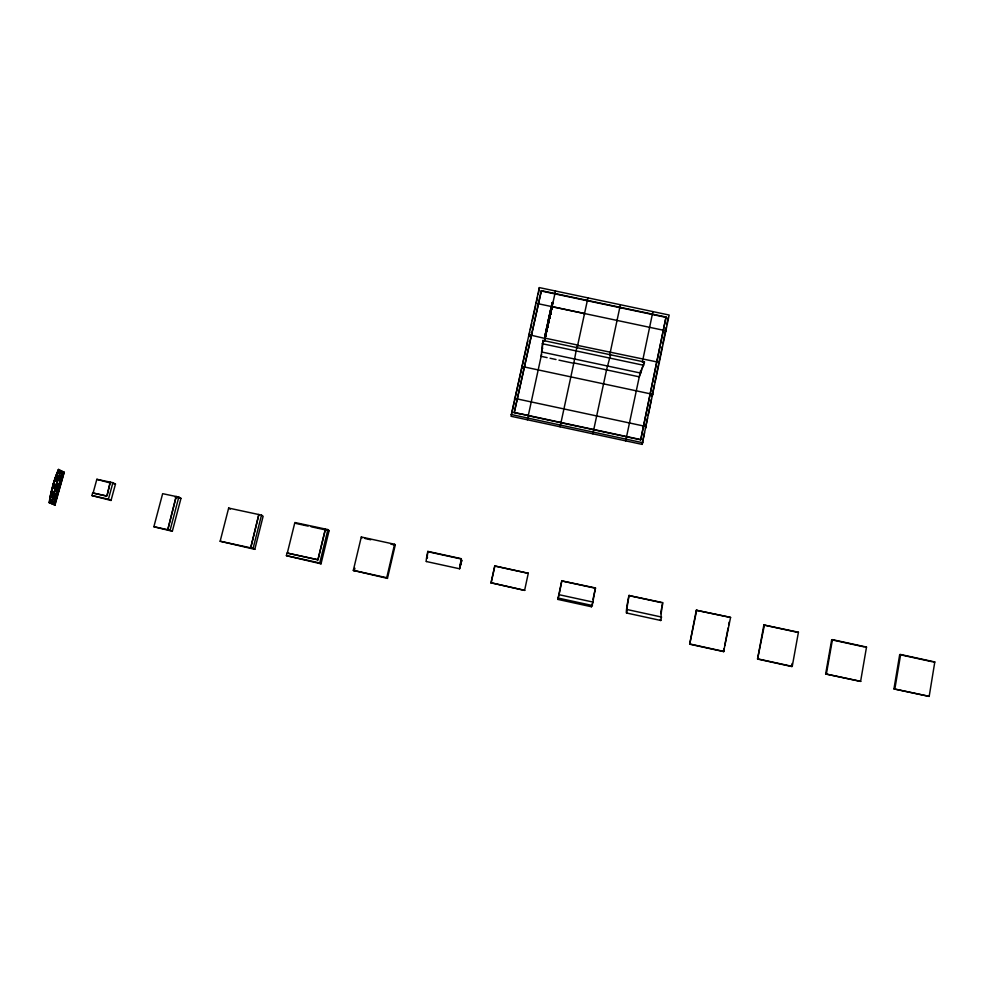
<?xml version="1.0" encoding="UTF-8"?>
<svg xmlns="http://www.w3.org/2000/svg" width="984" height="984" viewBox="0 0 984 984"><rect width="100%" height="100%" fill="white"/><g stroke="black" fill="none" stroke-linecap="round" stroke-linejoin="round"><path stroke-width="1.48" d="M541.372 290.649L514.214 412.714L541.372 290.649L666.045 317.008L640.695 439.836L529.503 415.998M51.525 499.835L51.045 501.988M53.739 498.802L53.566 498.371M53.197 492.148L52.951 493.476M53.788 498.568L53.837 497.929M59.483 478.814L59.827 476.256M521.692 368.496L521.741 366.405L652.872 394.363L651.986 396.294L654.36 384.756M55.953 489.405L56.002 490.475M55.99 489.761L56.088 490.499M56.789 486.231L56.42 488.187M56.986 479.183L56.937 478.113M56.924 486.108L57.256 487.301M57.134 479.06L56.814 477.99M59.803 471.336L59.397 470.573M51.648 493.021L51.734 491.938A4.33 1.488 -75.5 0 1 52.742 487.978L53.714 486.723A4.034 1.39 -75.5 0 1 54.944 487.301L55.116 488.089M51.82 491.951L52.066 494.029M56.186 484.399L56.555 483.562L55.338 485.875A4.034 1.378 -75.7 0 1 54.034 485.284L53.972 483.562A4.33 1.488 -75.7 0 1 55.116 479.491L56.519 477.99M54.034 484.522L54.108 483.439A3.973 1.365 -75.7 0 1 55.166 479.7L55.645 478.765M54.255 494.903L55.006 489.011M54.157 494.128L54.944 490.069M54.809 490.106L54.883 488.273M54.944 489.146L55.03 488.076M57.367 489.405L57.343 490.253A3.961 1.353 -75.5 0 1 56.383 493.993L55.916 494.927L56.432 494.202A4.305 1.476 -75.5 0 0 57.564 490.155L57.429 488.433M57.515 489.208L57.429 490.278A3.961 1.353 -75.5 0 1 56.309 493.968M59.766 481.865L59.852 480.795M59.913 481.742L59.938 480.819M50.295 498.47L50.123 502.553L51.18 502.197M49.963 501.348L50.049 500.339M52.275 500.438L52.988 497.486L52.423 503.501M52.349 501.299L52.25 502.996M52.902 496.809L52.865 497.609L52.533 495.149M55.092 497.769L54.428 501.262M55.141 498.581L55.227 497.572M57.097 477.609L56.9 475.493M56.949 476.391L57.023 475.37M62.041 473.858L62.127 472.849M61.402 476.637C62.09 475.592 62.976 470.34 60.91 471.865M527.375 419.774L541.569 354.338M528.027 415.408L515.591 413.009M539.171 290.169L539.33 287.599L669.169 315.04L642.097 444.387L511.028 416.269L539.33 287.599M573.856 362.911L639.28 376.847L644.471 362.014L542.922 340.427L542.245 349.209L542.676 348.176M542.922 340.427L541.188 356.356L547.116 357.623M545.038 338.976L547.018 326.073L545.443 335.446M529.724 332.506L528.728 336.971L528.826 334.683L545.234 338.508L545.333 333.994M548.728 322.481L548.838 317.697L546.981 330.624M546.944 330.513L549.158 317.771M549.232 317.451C554.287 294.4 547.35 323.416 549.404 316.528L548.777 321.965M550.671 309.517L550.499 314.462L552.553 302.912L550.892 310.452M551.975 307.562L552.553 302.912M552.184 307.057L552.307 302.457A42.656 1.328 -78 0 0 545.271 334.252L545.616 334.388M491.028 582.786L524.607 590.375L491.028 582.786L494.743 565.984L528.273 573.303L494.743 565.984M547.239 326.516L547.571 325.089M546.366 331.928L546.698 330.796M546.993 328.644L547.313 327.955M547.694 324.437L547.953 323.515M548.002 324.056L548.186 323.121M55.854 489.884L56.149 488.605M59.532 471.767L59.557 470.856M59.716 471.324L59.077 473.255M59.507 477.793L59.63 477.105M545.493 335.765L545.443 336.085M545.64 334.068L545.53 334.511M546.993 329.099L547.055 329.775M546.956 327.979L547.079 327.414M548.961 318.57L549.17 317.893L548.654 319.566M548.383 322.481L548.703 320.833L548.543 321.829M548.777 320.636L549.035 319.652M550.609 313.699L550.905 311.436L550.609 312.223M550.905 310.231L550.634 311.596M550.363 313.527L550.486 312.691M552.405 303.589L552.159 305.606M550.942 310.181L550.634 311.116L551.003 309.689M49.999 500.475L50.172 499.442M52.226 501.422L52.398 500.389M56.986 475.518L58.056 471.693M55.018 499.466L55.19 498.445M61.918 474.743L62.09 473.722M929.179 696.389L934.8 661.974L900.631 654.52L899.696 654.618L893.952 688.898L929.179 696.389L893.952 688.898M894.862 688.886L900.631 654.52M546.132 331.091L546.12 331.682M546.415 331.583L545.911 332.764M546.366 331.817L546.538 331.005M548.027 323.884L548.543 321.928L548.691 322.912M548.851 320.378L549.01 319.886M547.227 326.282L547.387 325.397M547.202 326.676L547.473 325.938M548.666 320.169L548.924 319.308M549.01 318.164L549.269 317.303M550.745 310.981L551.015 310.206L550.868 311.645L551.163 310.735M550.646 312.494L550.351 314.13L550.302 312.74M552.208 304.228L552.319 303.453M552.381 303.761L552.233 304.511M560.081 426.798L573.893 362.727M545.493 334.326L545.653 333.514L545.542 334.376M545.345 336.024L545.579 335.237M546.772 329.062L546.231 332.641L546.6 330.661M546.858 328.521L546.883 327.783M546.944 329.456L546.797 330.255L546.846 329.382M860.606 681.383L866.51 647.078L832.439 639.649L831.677 639.784L825.65 673.954L860.606 681.383L825.65 673.954M55.006 505.087L49.2 502.713A43.763 14.625 -75.6 0 1 58.511 469.442L64.181 472.197L55.006 505.087L49.372 502.418L50.762 494.411L49.704 502.492L54.563 504.534L56.678 496.932L50.762 494.411M826.4 673.892L832.439 639.649M577.559 345.888L577.706 345.077L544.988 338.127L544.496 340.845M791.579 666.488L792.243 666.414L798.43 632.232L763.879 625L757.557 659.046L791.579 666.488L792.108 663.524M584.373 314.425L584.533 313.539L552.061 306.664M547.891 323.945L547.325 325.642M757.557 659.046L764.47 624.828M547.153 327.611L547.436 326.627L547.424 327.598M550.204 314.892L550.4 313.908M552.147 304.499L552.405 303.466M545.862 332.838L545.591 334.252L545.985 332.801M546.735 329.222L547.288 327.389L547.141 328.336M546.846 330.034L546.907 330.944M550.868 309.886L551.138 308.976M552.073 306.381L552.122 307.377M723.597 651.605L730.571 617.423L696.291 610.252L689.686 644.176L723.597 651.605L724.163 648.653M724.728 645.689L728.086 627.964M728.652 625.012L729.218 622.048M427.523 554.164L427.081 558.174L427.523 557.387M689.686 644.176L696.721 610.043M547.485 324.806L547.867 323.49M549.699 314.659L549.281 316.688L549.589 315.643M548.137 323.281L548.654 320.784M548.912 319.8L549.17 318.558M660.805 620.473L661.482 617.042A15.732 1.39 -78.3 0 1 662.921 602.675L628.911 595.554A19.213 1.23 -78.2 0 0 626.611 613.007L660.805 620.473A19.237 1.71 -78.3 0 1 660.338 619.44M546.034 332.002L545.739 332.973L546.686 329.837M545.591 334.683L545.874 333.711M547.313 326.786L548.715 321.178M551.224 308.127L551.015 309.111L551.311 308.14M547.387 326.799L547.608 325.741M548.174 323.81L548.469 322.777M551.138 310.882L551.852 307.131M550.253 314.732L550.031 315.778L550.573 314.142M551.716 308.127L551.926 307.156M626.611 613.007L627.312 609.576A15.719 1.009 -78.2 0 1 629.182 595.308M427.646 553.574L427.843 551.397L461.262 558.691L460.34 565.419M640.695 439.836L666.045 317.008M642.097 444.387L644.508 432.677M647.497 418.114L645.406 428.286L646.254 426.564L514.607 398.372L514.595 400.279L527.768 341.276M648.099 415.199L651.383 399.197M654.95 381.866L658.505 364.56M658.813 363.059L662.207 346.577M662.822 343.576L666.143 327.401M666.734 324.56L668.185 317.451M561.852 580.634L557.817 599.404L591.458 606.759L593.192 602.122A15.707 0.627 -78.1 0 1 595.492 587.965L561.741 580.904M545.997 332.088L546.341 330.12M546.378 330.944L546.587 329.96M547.682 323.834L547.99 322.801M551.2 308.213L551.815 305.347M546.464 330.956L546.993 330.009M549.564 315.729L550.142 312.641M551.274 308.226L551.692 306.27M548.199 323.724L547.756 325.79L548.273 323.736M550.548 311.99L550.253 313.502M549.306 318.349L550.056 315.704M550.757 311.485L550.757 310.809M551.753 308.053L551.335 309.985M552.196 304.769L552.012 305.618M591.458 606.759L592.048 603.905M592.934 599.625L595.492 587.965M640.535 370.87L625.676 440.869M642.331 362.173L652.896 311.608M561.606 581.815L559.084 594.705L593.192 602.122M606.587 369.689L592.848 433.821M609.649 355.224L620.387 304.733M557.817 599.404L559.121 594.68M610.56 354.806L606.538 369.873M545.837 333.109L545.751 333.933M546.108 333.625L546.243 332.641M549.613 317.771L549.835 316.737M576.722 347.61L573.783 363.305L558.973 360.144M577.46 346.183L577.116 347.782M524.607 590.375L528.273 573.303M577.018 348.287L587.928 297.869M542.245 348.767L541.544 351.977L640.744 373.096L641.408 369.873L639.932 373.662M550.154 313.675L550.339 311.805M551.938 305.495L551.716 306.799L551.876 305.815M544.915 338.447L552.221 306.381L545.013 337.709M544.435 341.362L555.517 291.018M491.09 583.057L494.792 566.304M511.68 413.366L514.275 401.73M530.388 329.529L531.717 323.576M532.381 320.599L535.702 305.704M536.341 302.887L537.596 297.23M538.223 294.413L538.863 291.584M461.262 558.691L459.565 568.777L461.828 560.154L460.401 565.357M548.113 321.817L548.346 320.759M546.415 330.206L546.538 329.197M548.199 321.842L548.432 320.784M549.502 316.7L550.142 313.859M549.589 316.725L550.031 314.695M551.311 309.087L551.643 307.168M545.825 334.523L546.034 333.539M547.621 326.774L547.768 325.704M549.404 318.73L549.539 317.66M545.911 334.535L546.12 333.551M51.451 501.016L51.18 501.68M53.259 493.205L52.951 494.005L53.357 492.763M57.072 479.491L56.752 480.327M53.726 497.523L54.723 496.44M59.667 471.742L59.421 472.591M61.832 474.719L60.319 478.704M387.45 578.383L386.737 577.719L394.584 544.263L361.288 537.006L353.317 570.4L387.45 578.383L395.236 545.111L394.584 544.263M50.147 499.503L50.701 497.51M57.047 474.522L57.281 473.513M55.129 499.429L54.489 501.385M548.408 320.944L548.543 319.923M551.876 305.52L551.999 304.56M549.527 316.541L549.38 318.078M550.007 314.868L550.548 313.933M551.04 309.849L551.249 308.914M546.6 329.369L546.735 328.41M551.249 309.849L551.335 308.927M551.864 306.627L551.704 307.34L551.815 306.085M545.849 334.376L545.64 335.31L545.923 334.388M354.203 571.101L354.892 568.223M325.04 530.634L317.93 559.834L325.397 529.171M327.881 529.589L329.087 530.683L321.018 563.844L319.763 562.959L327.881 529.589L294.868 522.516L287.291 553.119L317.93 559.834M50.811 494.054L53.173 485.838L50.811 494.054L56.777 496.6L59.028 488.519L56.777 496.6M321.018 563.844L286.405 555.665L287.07 552.983L317.746 559.699M545.677 335.101L545.48 335.925L545.751 335.113M254.807 549.343L253.109 548.371L261.498 515.112L228.657 508.076L220.145 541.237L254.807 549.343L263.122 516.293L261.498 515.112M551.962 304.782L552.159 303.958M548.506 320.157L548.703 319.283L548.58 320.181M549.109 318.595L549.355 317.303M549.158 319.308L548.863 320.587M547.264 328.238L547.461 327.377M550.29 312.051L550.499 311.178M551.052 310.157L551.323 309.468M172.323 531.274L170.097 530.192L178.817 497.08L162.643 493.673L153.873 526.735L172.323 531.274L180.97 498.371L178.817 497.08M93.062 493.119L96.838 479.319L112.902 482.701L115.472 484.079L111.032 500.45L91.93 495.567L92.656 492.935L106.875 496.145L110.27 482.123L107.256 494.767M111.032 500.45L108.412 499.171L112.902 482.701M53.173 491.299L53.284 492.16M56.395 480.733L55.965 481.324L56.617 480.512M51.648 500.167L51.476 500.118M59.434 472.468L58.979 473.488M56.186 490.598L55.928 490.303M58.486 488.273L55.793 496.243L58.376 488.224M53.689 504.226L55.817 496.625M55.904 496.293L58.154 488.212M58.253 487.879L60.504 479.811M60.59 479.479L62.705 471.926M56.039 496.649L53.579 504.177L56.137 496.686M60.725 479.835L58.142 487.83L60.836 479.884M62.927 471.939L60.491 479.429L63.038 471.988M56.002 498.125L54.563 504.534M62.878 473.452L61.131 479.737L63.566 472.258L58.499 469.811L55.608 477.08L58.499 469.811M59.114 488.199L61.365 480.143L59.114 488.199L52.841 485.764M54.686 505.013L64.181 472.197M545.37 336.319L545.53 335.667M545.456 336.344L545.616 335.679M552.012 306.073L552.172 305.434M550.843 312.002L550.486 312.838M550.523 311.485L550.683 310.649M548.654 321.35L548.838 321.731M55.473 477.388L52.927 485.432L55.473 477.388L61.451 479.811M57.453 473.575L58.093 471.889M50.479 498.531L51.894 495.419M59.175 475.469L59.778 473.612M56.629 483.697L57.281 481.606M56.715 483.71L58.13 479.946M57.158 484.964L56.838 485.801L57.33 484.595M56.113 489.073L56.506 488.199M56.777 479.86L56.58 480.709M641.925 368.557L644.471 362.014M664.975 333.084L665.934 330.772L535.849 303.232M54.12 502.246L54.514 501.274M54.575 501.397L53.726 502.959M59.323 475.604L58.954 476.465L60.221 472.775M50.614 497.498L50.996 496.625M61.106 477.523L61.475 476.662M59.926 473.759L61.02 471.594M56.838 480.352L56.395 481.004M59.667 476.76L60.528 475.666L59.753 476.244M57.084 484.952L57.441 484.546M548.764 319.21L549.17 318.275M53.714 502.713L54.169 502.074M60.627 478.199L61.069 477.326M51.033 496.822L51.476 495.924M60.172 472.947L60.946 471.57M58.462 476.896L58.831 476.256L58.474 477.154M57.97 471.68L58.855 470.512M58.007 471.877L58.45 470.992M58.733 485.579L57.822 487.031M56.26 484.423L55.362 485.567A3.702 1.267 -75.7 0 1 54.169 485.014M53.271 487.523L52.779 488.187A3.973 1.365 -75.5 0 0 51.734 491.938M57.65 480.881L58.548 479.749M51.98 494.005L52.693 494.288M54.022 496.723L55.067 496.391M53.8 502.726L52.927 503.734M51.402 496.157L52.214 495.481M60.233 478.691L60.713 477.966M58.548 476.92L57.687 477.892M57.847 486.711L58.659 485.555A3.948 1.353 -75.7 0 0 59.692 481.853M53.197 487.498L53.689 487.043A3.702 1.267 -75.5 0 1 54.809 487.572L54.969 488.285M55.571 479.011L56.088 478.249M52.755 494.042L51.857 494.325M59.852 478.937L60.344 478.409L59.532 478.925M55.977 478.544L56.998 478.876M56.592 487.695L57.502 488.458M730.571 617.423L696.291 610.252M797.753 632.38L798.43 632.232M865.662 647.201L866.51 647.078M933.791 662.06L934.8 661.974M541.335 291.018L665.91 317.352M659.428 362.444L577.645 345.396M542.196 343.699L643.782 365.31M550.081 358.25L556.009 359.517M514.214 412.456L640.805 439.59M511.016 414.461L642.921 442.763M58.511 469.442L58.843 469.516A43.763 14.612 -75.6 0 0 49.532 502.787L49.2 502.713M428.04 551.741L461.385 559.01M563.205 581.224L593.844 587.903M628.911 595.554L661.113 602.577M763.879 625L796.277 632.06M831.677 639.784L864.186 646.882M899.696 654.618L932.315 661.74M109.531 482.787L96.838 479.319M112.508 483.439L115.472 484.079M175.017 497.068L180.97 498.371M296.073 523.476L308.078 526.096M311.079 526.747L329.087 530.683M365.015 538.519L370.771 539.773M390.919 544.164L395.236 545.111M426.33 561.52L459.589 568.777M92.656 492.935L106.493 495.948M627.312 609.576L661.482 617.042M91.93 495.567L108.412 499.171M558.395 598.1L592.479 605.541M153.873 526.735L170.097 530.192M220.145 541.237L253.109 548.371M286.405 555.665L319.763 562.959M353.317 570.4L386.737 577.719M690.116 644.053L724.101 651.494M758.147 658.948L792.243 666.414M228.657 508.076L230.231 509.122M52.435 495.456L52.915 496.182M54.637 496.428L55.116 497.141M361.288 537.006L362.137 537.891M57.527 477.584L57.047 476.846M57.22 487.892L57.453 489.417M50.319 502.271L50.012 501.139M52.792 495.407L52.988 496.834M54.993 496.367L55.301 497.596M57.183 477.621L56.986 476.182M61.894 471.619L62.078 473.058M51.709 492.799L51.746 493.796M54.255 485.026L54.169 484.325L54.12 485.296M54.218 493.906L54.391 494.632M59.803 481.016L59.766 480.032A4.01 1.365 -75.7 0 0 58.486 479.417M59.716 480.992L59.643 480.29A3.678 1.255 -75.7 0 0 58.462 479.725M55.153 496.871L55.178 497.793M545.603 334.326A42.656 1.316 -78 0 1 552.627 302.531M59.827 481.729A4.305 1.464 -75.7 0 1 58.696 485.764M54.169 494.878A4.022 1.365 -75.5 0 0 55.461 495.456L55.99 494.669L55.498 495.137A3.69 1.255 -75.5 0 1 54.304 494.608M57.478 490.13A4.305 1.476 -75.5 0 1 56.346 494.177M426.576 561.311A9.397 0.75 -77.4 0 1 427.843 551.397M660.768 613.61A19.237 1.71 -78.3 0 1 661.531 608.579M661.765 607.202A19.237 1.71 -78.3 0 1 662.429 603.622M552.098 305.778L551.938 306.577L552.172 305.79M548.728 319.935L548.531 320.932L548.814 319.948M549.343 318.545L549.121 319.542L549.429 318.57M258.841 514.534L250.699 547.928L258.841 514.534M176.173 496.502L167.772 529.773L176.173 496.502M552.258 303.576L552.098 304.228L552.344 303.601"/></g></svg>
